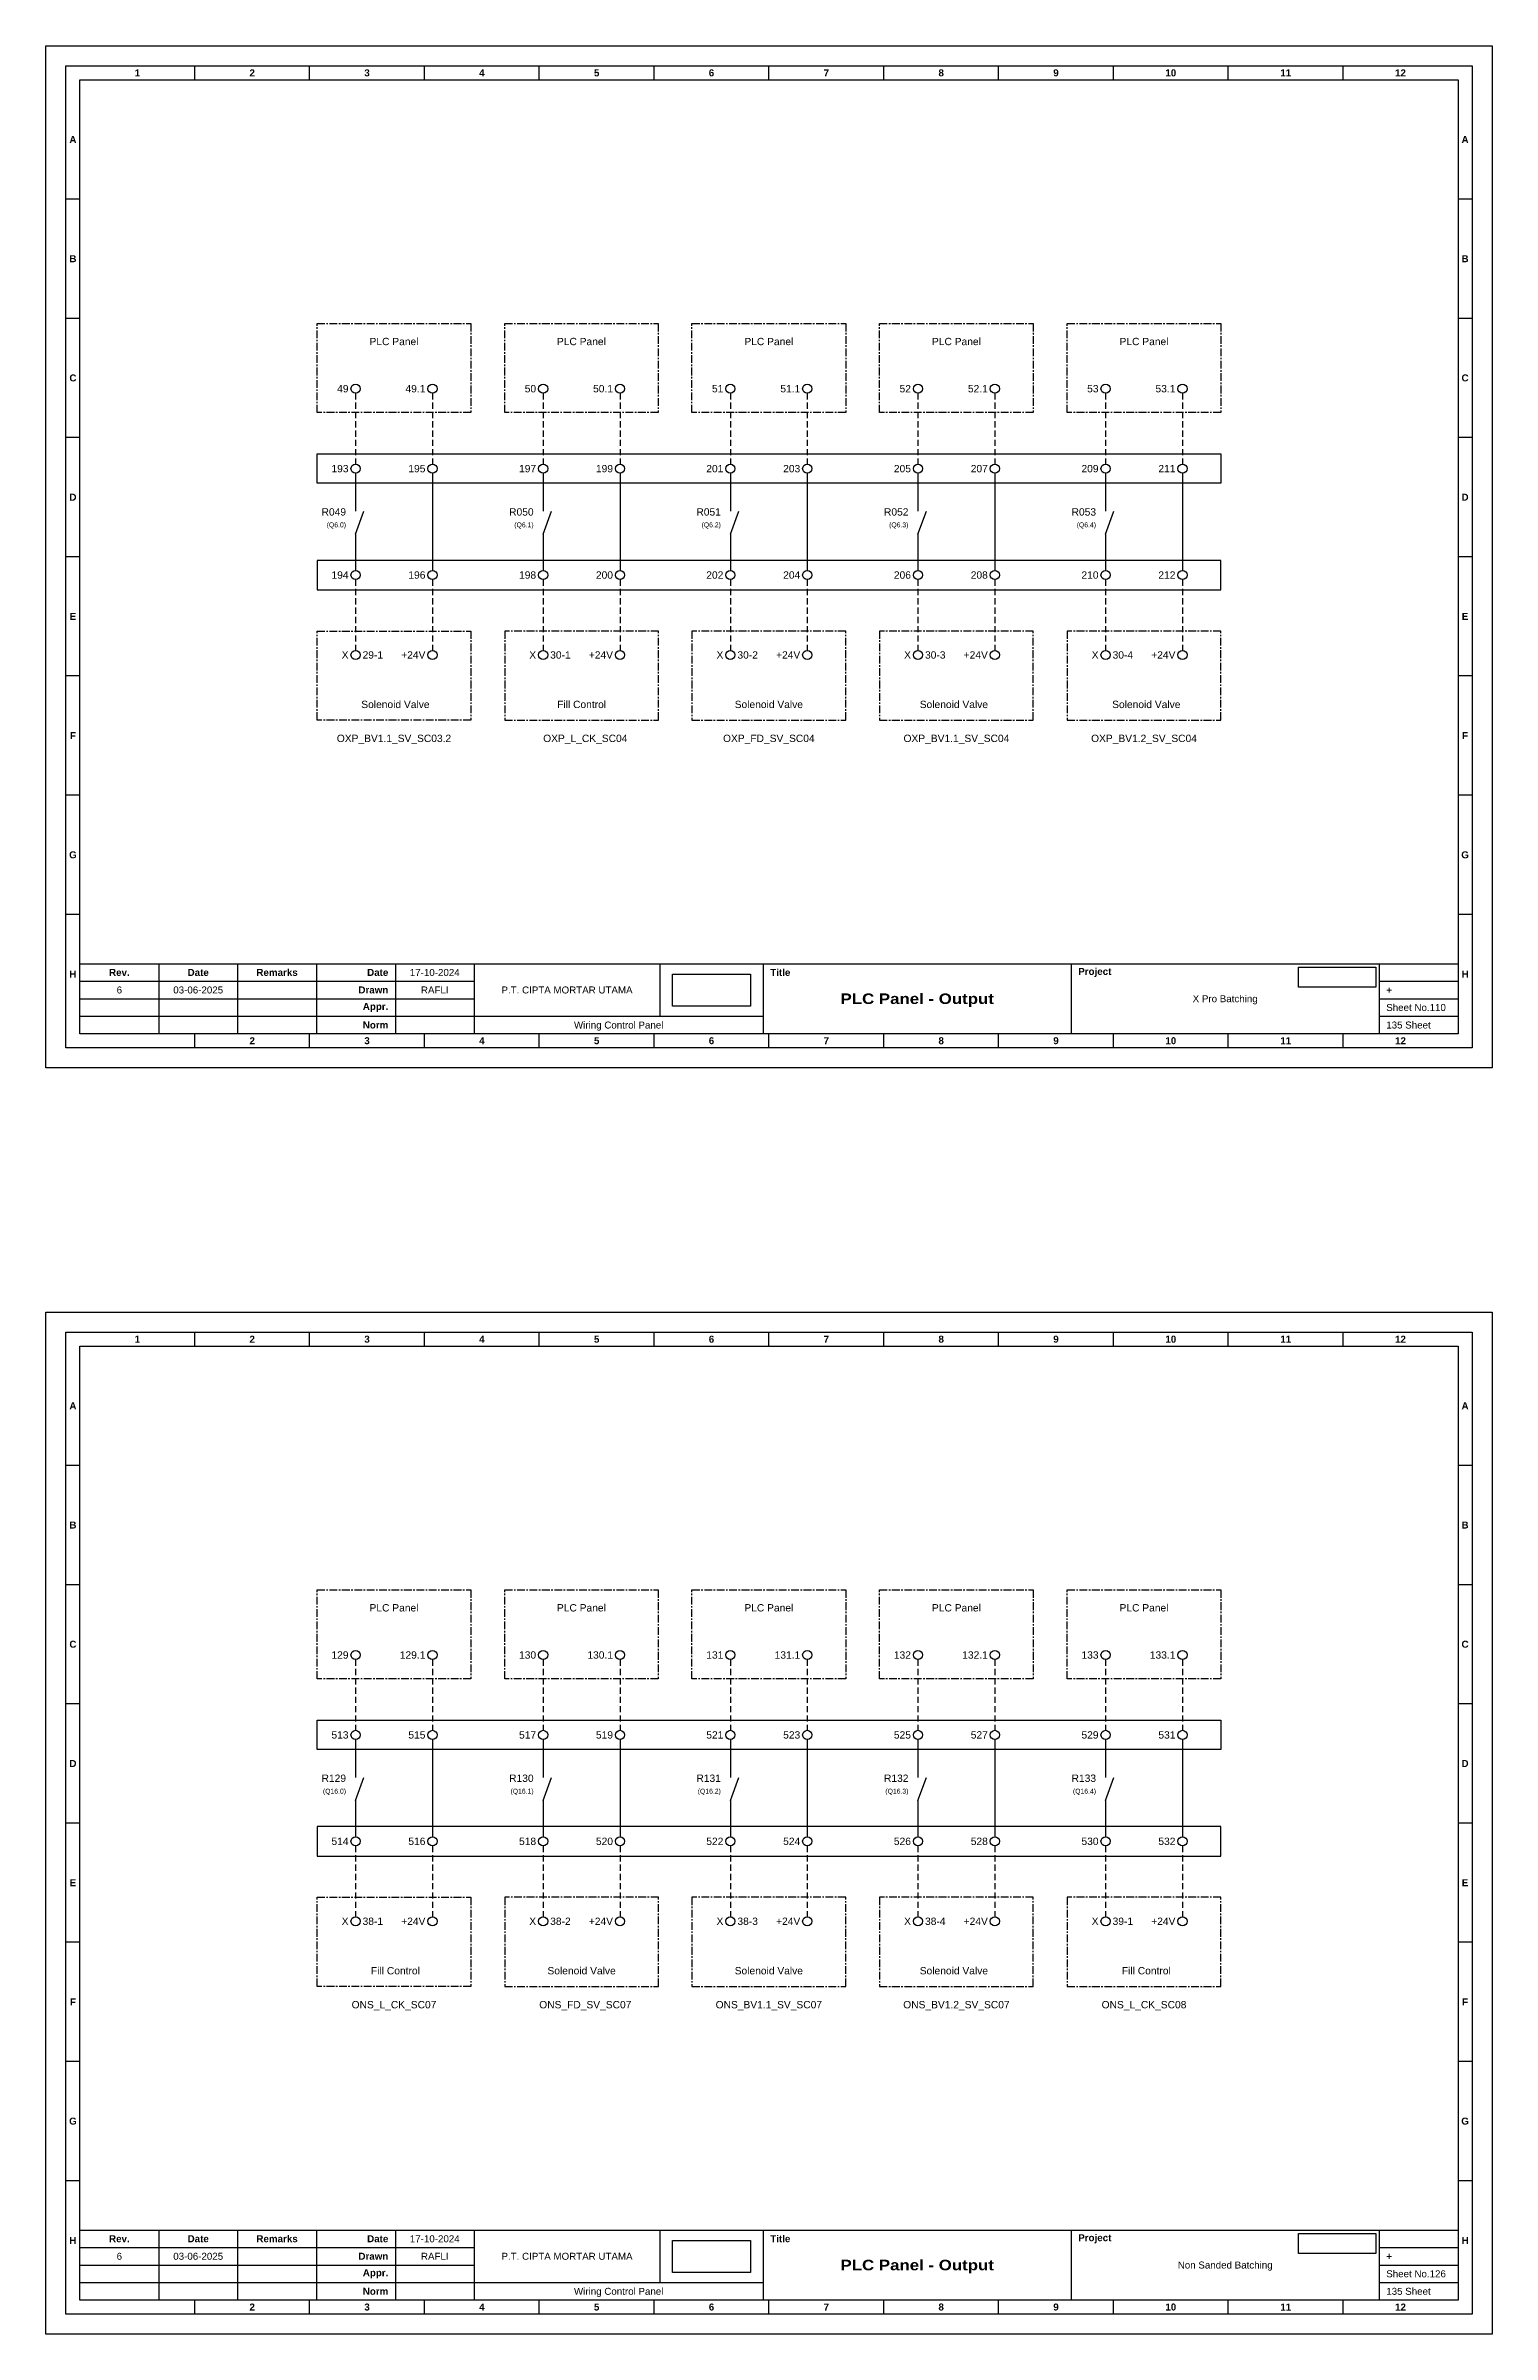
# Model space of a CAD drawing. Header units: millimetres. Extents: x 7759 to 13246, y 5489 to 6217.
# Drawn here: x 7758.7 to 8054.8, y 5488.6 to 5957.2 of the extents above; entities that cross this region are included whole.
import ezdxf
from ezdxf.enums import TextEntityAlignment as Align

# ---------------------------------------------------------------- set-up
doc = ezdxf.new("R2010")
doc.units = ezdxf.units.MM
doc.linetypes.add('CENTER', pattern=[50.8, 31.75, -6.35, 6.35, -6.35])
doc.linetypes.add('HIDDEN', pattern=[9.525, 6.35, -3.175])
doc.styles.add('Bold', font='ariblk.ttf', dxfattribs={"height": 25.4})
doc.styles.get("Standard").update_dxf_attribs({"font": 'arial.ttf'})
picture_1 = doc.add_image_def('image1.png', size_in_pixel=(2048, 847))
picture_2 = doc.add_image_def('image2.png', size_in_pixel=(2092, 542))

# ---------------------------------------------------------------- blocks, each defined once
blk = doc.blocks.new('KOP MU PROJECT')
at = {"color": 6, "ltscale": 50}
for p, q in [((27.74, 184.05), (27.74, 186.66)), ((49.13, 184.05), (49.13, 186.66)), ((70.51, 184.05), (70.51, 186.66)), ((91.89, 184.05), (91.89, 186.66)), ((113.27, 184.05), (113.27, 186.66)), ((134.66, 184.05), (134.66, 186.66)), ((156.04, 184.05), (156.04, 186.66)), ((177.42, 184.05), (177.42, 186.66)), ((198.8, 184.05), (198.8, 186.66)), ((220.19, 184.05), (220.19, 186.66)), ((241.57, 184.05), (241.57, 186.66)), ((6.36, 161.84), (3.75, 161.84)), ((265.59, 161.84), (262.98, 161.84)), ((6.36, 139.63), (3.75, 139.63)), ((265.59, 139.63), (262.98, 139.63)), ((6.36, 117.42), (3.75, 117.42)), ((265.59, 117.42), (262.98, 117.42)), ((6.36, 95.22), (3.75, 95.22)), ((265.59, 95.22), (262.98, 95.22)), ((6.36, 73.01), (3.75, 73.01)), ((265.59, 73.01), (262.98, 73.01)), ((6.36, 50.8), (3.75, 50.8)), ((265.59, 50.8), (262.98, 50.8)), ((6.36, 28.59), (3.75, 28.59)), ((265.59, 28.59), (262.98, 28.59)), ((27.74, 3.75), (27.74, 6.36)), ((49.13, 3.75), (49.13, 6.36)), ((70.51, 3.75), (70.51, 6.36)), ((91.89, 3.75), (91.89, 6.36)), ((113.27, 3.75), (113.27, 6.36)), ((134.66, 3.75), (134.66, 6.36)), ((156.04, 3.75), (156.04, 6.36)), ((177.42, 3.75), (177.42, 6.36)), ((198.8, 3.75), (198.8, 6.36)), ((220.19, 3.75), (220.19, 6.36)), ((241.57, 3.75), (241.57, 6.36))]:
    blk.add_line(p, q, dxfattribs=at)
at = {"ltscale": 50}
for p, q in [((6.36, 19.41), (262.98, 19.41)), ((21.04, 19.41), (21.04, 6.36)), ((35.72, 19.41), (35.72, 6.36)), ((50.41, 19.41), (50.41, 6.36)), ((65.09, 19.41), (65.09, 6.36)), ((79.77, 19.41), (79.77, 6.36)), ((114.35, 19.41), (114.35, 9.62)), ((133.6, 19.41), (133.6, 6.36)), ((190.95, 19.41), (190.95, 6.36)), ((248.3, 19.41), (248.3, 6.36)), ((6.36, 16.15), (79.77, 16.15)), ((6.36, 12.89), (79.77, 12.89)), ((248.3, 16.15), (262.98, 16.15)), ((248.3, 12.89), (262.98, 12.89)), ((6.36, 9.62), (133.6, 9.62)), ((248.3, 9.62), (262.98, 9.62))]:
    blk.add_line(p, q, dxfattribs=at)
at = {"color": 1, "ltscale": 50}
blk.add_lwpolyline([(269.34, 0), (0, 0), (0, 190.41), (269.34, 190.41)], close=True, dxfattribs=at)
at = {"color": 6, "ltscale": 50}
for points in [[(265.59, 3.75), (3.75, 3.75), (3.75, 186.66), (265.59, 186.66)], [(262.98, 6.36), (6.36, 6.36), (6.36, 184.05), (262.98, 184.05)]]:
    blk.add_lwpolyline(points, close=True, dxfattribs=at)
at = {"ltscale": 50, "char_height": 1.305, "attachment_point": 4}
for s, width, heights, insert in [('\\pxqc;{\\fArial|b1|i0|c0|p34;1}', 21.3825, [2.51], (6.36, 185.36)), ('\\pxqc;{\\fArial|b1|i0|c0|p34;2}', 21.3825, [2.51], (27.74, 185.36)), ('\\pxqc;{\\fArial|b1|i0|c0|p34;3}', 21.3825, [2.51], (49.13, 185.36)), ('\\pxqc;{\\fArial|b1|i0|c0|p34;4}', 21.3825, [2.51], (70.51, 185.36)), ('\\pxqc;{\\fArial|b1|i0|c0|p34;5}', 21.3825, [2.51], (91.89, 185.36)), ('\\pxqc;{\\fArial|b1|i0|c0|p34;6}', 21.3825, [2.51], (113.27, 185.36)), ('\\pxqc;{\\fArial|b1|i0|c0|p34;7}', 21.3825, [2.51], (134.66, 185.36)), ('\\pxqc;{\\fArial|b1|i0|c0|p34;8}', 21.3825, [2.51], (156.04, 185.36)), ('\\pxqc;{\\fArial|b1|i0|c0|p34;9}', 21.3825, [2.51], (177.42, 185.36)), ('\\pxqc;{\\fArial|b1|i0|c0|p34;10}', 21.3825, [2.51], (198.8, 185.36)), ('\\pxqc;{\\fArial|b1|i0|c0|p34;11}', 21.3825, [2.51], (220.19, 185.36)), ('\\pxqc;{\\fArial|b1|i0|c0|p34;12}', 21.3825, [2.51], (241.57, 185.36)), ('\\pxqc;{\\fArial|b1|i0|c0|p34;A}', 2.61, [2.51], (3.75, 172.95)), ('\\pxqc;{\\fArial|b1|i0|c0|p34;A}', 2.61, [2.51], (262.98, 172.95)), ('\\pxqc;{\\fArial|b1|i0|c0|p34;B}', 2.61, [2.51], (3.75, 150.74)), ('\\pxqc;{\\fArial|b1|i0|c0|p34;B}', 2.61, [2.51], (262.98, 150.74)), ('\\pxqc;{\\fArial|b1|i0|c0|p34;C}', 2.61, [2.51], (3.75, 128.53)), ('\\pxqc;{\\fArial|b1|i0|c0|p34;C}', 2.61, [2.51], (262.98, 128.53)), ('\\pxqc;{\\fArial|b1|i0|c0|p34;D}', 2.61, [2.51], (3.75, 106.32)), ('\\pxqc;{\\fArial|b1|i0|c0|p34;D}', 2.61, [2.51], (262.98, 106.32)), ('\\pxqc;{\\fArial|b1|i0|c0|p34;E}', 2.61, [2.51], (3.75, 84.11)), ('\\pxqc;{\\fArial|b1|i0|c0|p34;E}', 2.61, [2.51], (262.98, 84.11)), ('\\pxqc;{\\fArial|b1|i0|c0|p34;F}', 2.61, [2.51], (3.75, 61.9)), ('\\pxqc;{\\fArial|b1|i0|c0|p34;F}', 2.61, [2.51], (262.98, 61.9)), ('\\pxqc;{\\fArial|b1|i0|c0|p34;G}', 2.61, [2.51], (3.75, 39.69)), ('\\pxqc;{\\fArial|b1|i0|c0|p34;G}', 2.61, [2.51], (262.98, 39.69)), ('\\pxqc;{\\fArial|b1|i0|c0|p34;H}', 2.61, [2.51], (3.75, 17.47)), ('\\pxqc;{\\fArial|b1|i0|c0|p34;Rev.}', 14.6811, [2.88], (6.36, 17.78)), ('\\pxqc;{\\fArial|b1|i0|c0|p34;Date}', 14.6811, [2.88], (21.04, 17.78)), ('\\pxqc;{\\fArial|b1|i0|c0|p34;Remarks}', 14.6811, [2.88], (35.72, 17.78)), ('\\pxqr;{\\fArial|b1|i0|c0|p34;Date}', 13.3761, [2.88], (50.41, 17.78)), ('\\pxql;{\\fArial|b1|i0|c0|p34;Title}', 50.2419, [2.88], (134.9, 17.78)), ('\\pxql;{\\fArial|b1|i0|c0|p34;Project}', 50.2419, [2.88], (192.25, 17.78)), ('\\pxqc;{\\fArial|b1|i0|c0|p34;H}', 2.61, [2.51], (262.98, 17.47)), ('\\pxqr;{\\fArial|b1|i0|c0|p34;Drawn}', 13.3761, [2.88], (50.41, 14.52)), ('\\pxql;{\\fArial|b1|i0|c0|p34;+}', 14.6811, [2.88], (249.61, 14.52)), ('\\pxqr;{\\fArial|b1|i0|c0|p34;Appr.}', 13.3761, [2.88], (50.41, 11.26)), ('\\pxqr;{\\fArial|b1|i0|c0|p34;Norm}', 13.3761, [2.88], (50.41, 7.99)), ('\\pxqc;{\\fArial|b1|i0|c0|p34;2}', 21.3825, [2.51], (27.74, 5.06)), ('\\pxqc;{\\fArial|b1|i0|c0|p34;3}', 21.3825, [2.51], (49.13, 5.06)), ('\\pxqc;{\\fArial|b1|i0|c0|p34;4}', 21.3825, [2.51], (70.51, 5.06)), ('\\pxqc;{\\fArial|b1|i0|c0|p34;5}', 21.3825, [2.51], (91.89, 5.06)), ('\\pxqc;{\\fArial|b1|i0|c0|p34;6}', 21.3825, [2.51], (113.27, 5.06)), ('\\pxqc;{\\fArial|b1|i0|c0|p34;7}', 21.3825, [2.51], (134.66, 5.06)), ('\\pxqc;{\\fArial|b1|i0|c0|p34;8}', 21.3825, [2.51], (156.04, 5.06)), ('\\pxqc;{\\fArial|b1|i0|c0|p34;9}', 21.3825, [2.51], (177.42, 5.06)), ('\\pxqc;{\\fArial|b1|i0|c0|p34;10}', 21.3825, [2.51], (198.8, 5.06)), ('\\pxqc;{\\fArial|b1|i0|c0|p34;11}', 21.3825, [2.51], (220.19, 5.06)), ('\\pxqc;{\\fArial|b1|i0|c0|p34;12}', 21.3825, [2.51], (241.57, 5.06))]:
    blk.add_mtext_dynamic_manual_height_columns(s, width=width, gutter_width=0.0326, heights=heights, dxfattribs=dict(at, insert=insert))
at = {"ltscale": 50}
for tag, p in [('DATECREATED', (72.43, 17.78)), ('REV', (13.7, 14.52)), ('REVDATE', (28.38, 14.52)), ('REMARKS', (43.06, 14.52)), ('DRAWN', (72.43, 14.52)), ('COMPANY', (97.06, 14.52)), ('PROJECT', (219.62, 12.89)), ('NORM', (72.43, 7.99)), ('APPR', (72.43, 11.26)), ('DRAWINGCATEGORY', (106.68, 7.99)), ('DESCRIPTION', (162.27, 10.03))]:
    blk.add_attdef(tag, text='', height=1.3, dxfattribs=at).set_placement(p, align=Align.MIDDLE_CENTER)
at = {"ltscale": 50, "style": 'Bold'}
blk.add_attdef('TITLE', text='', height=1.96, dxfattribs=at).set_placement((162.27, 12.89), align=Align.MIDDLE_CENTER)
at = {"ltscale": 50}
for tag, p in [('TOTALSHEET', (249.61, 7.99)), ('SHEETNUMBER', (249.61, 11.26))]:
    blk.add_attdef(tag, text='', height=1.3, dxfattribs=at).set_placement(p, align=Align.MIDDLE_LEFT)
image = blk.add_image(picture_1, insert=(116.72, 11.48), size_in_units=(14.5, 6), dxfattribs=at)
image.dxf.flags = 15
image = blk.add_image(picture_2, insert=(233.29, 15.04), size_in_units=(14.36, 3.72), dxfattribs=at)
image.dxf.flags = 15

msp = doc.modelspace()

# ---------------------------------------------------------------- linework, layer by layer
at = {"linetype": 'HIDDEN', "ltscale": 0.2}
for p, q in [((7822.12, 5886.04), (7822.12, 5871.55)), ((7837.86, 5886.04), (7837.86, 5871.55)), ((7860.52, 5886.04), (7860.52, 5871.55)), ((7876.26, 5886.04), (7876.26, 5871.55)), ((7898.85, 5886.04), (7898.85, 5871.55)), ((7914.58, 5886.04), (7914.58, 5871.55)), ((7937.25, 5886.04), (7937.25, 5871.55)), ((7952.98, 5886.04), (7952.98, 5871.55)), ((7975.65, 5886.04), (7975.65, 5871.55)), ((7991.39, 5886.04), (7991.39, 5871.55)), ((7822.12, 5847.88), (7822.12, 5833.39)), ((7837.86, 5847.88), (7837.86, 5833.39)), ((7860.52, 5847.88), (7860.52, 5833.39)), ((7876.26, 5847.88), (7876.26, 5833.39)), ((7898.85, 5847.88), (7898.85, 5833.39)), ((7914.58, 5847.88), (7914.58, 5833.39)), ((7937.25, 5847.88), (7937.25, 5833.39)), ((7952.98, 5847.88), (7952.98, 5833.39)), ((7975.65, 5847.88), (7975.65, 5833.39)), ((7991.39, 5847.88), (7991.39, 5833.39)), ((7822.12, 5626.72), (7822.12, 5612.22)), ((7837.86, 5626.72), (7837.86, 5612.22)), ((7860.52, 5626.72), (7860.52, 5612.22)), ((7876.26, 5626.72), (7876.26, 5612.22)), ((7898.85, 5626.72), (7898.85, 5612.22)), ((7914.58, 5626.72), (7914.58, 5612.22)), ((7937.25, 5626.72), (7937.25, 5612.22)), ((7952.98, 5626.72), (7952.98, 5612.22)), ((7975.65, 5626.72), (7975.65, 5612.22)), ((7991.39, 5626.72), (7991.39, 5612.22)), ((7822.12, 5588.56), (7822.12, 5574.06)), ((7837.86, 5588.56), (7837.86, 5574.06)), ((7860.52, 5588.56), (7860.52, 5574.06)), ((7876.26, 5588.56), (7876.26, 5574.06)), ((7898.85, 5588.56), (7898.85, 5574.06)), ((7914.58, 5588.56), (7914.58, 5574.06)), ((7937.25, 5588.56), (7937.25, 5574.06)), ((7952.98, 5588.56), (7952.98, 5574.06)), ((7975.65, 5588.56), (7975.65, 5574.06)), ((7991.39, 5588.56), (7991.39, 5574.06))]:
    msp.add_line(p, q, dxfattribs=at)
at = {"ltscale": 0.2}
for p, q in [((7822.12, 5869.67), (7822.12, 5861.91)), ((7837.86, 5869.67), (7837.86, 5849.76)), ((7860.52, 5869.67), (7860.52, 5861.91)), ((7876.26, 5869.67), (7876.26, 5849.76)), ((7898.85, 5869.67), (7898.85, 5861.91)), ((7914.58, 5869.67), (7914.58, 5849.76)), ((7937.25, 5869.67), (7937.25, 5861.91)), ((7952.98, 5869.67), (7952.98, 5849.76)), ((7975.65, 5869.67), (7975.65, 5861.91)), ((7991.39, 5869.67), (7991.39, 5849.76)), ((7822.12, 5857.21), (7823.83, 5861.91)), ((7860.52, 5857.21), (7862.23, 5861.91)), ((7898.85, 5857.21), (7900.56, 5861.91)), ((7937.25, 5857.21), (7938.96, 5861.91)), ((7975.65, 5857.21), (7977.36, 5861.91)), ((7822.12, 5857.21), (7822.12, 5849.76)), ((7860.52, 5857.21), (7860.52, 5849.76)), ((7898.85, 5857.21), (7898.85, 5849.76)), ((7937.25, 5857.21), (7937.25, 5849.76)), ((7975.65, 5857.21), (7975.65, 5849.76)), ((7822.12, 5610.35), (7822.12, 5602.59)), ((7837.86, 5610.35), (7837.86, 5590.43)), ((7860.52, 5610.35), (7860.52, 5602.59)), ((7876.26, 5610.35), (7876.26, 5590.43)), ((7898.85, 5610.35), (7898.85, 5602.59)), ((7914.58, 5610.35), (7914.58, 5590.43)), ((7937.25, 5610.35), (7937.25, 5602.59)), ((7952.98, 5610.35), (7952.98, 5590.43)), ((7975.65, 5610.35), (7975.65, 5602.59)), ((7991.39, 5610.35), (7991.39, 5590.43)), ((7822.12, 5597.89), (7823.83, 5602.59)), ((7860.52, 5597.89), (7862.23, 5602.59)), ((7898.85, 5597.89), (7900.56, 5602.59)), ((7937.25, 5597.89), (7938.96, 5602.59)), ((7975.65, 5597.89), (7977.36, 5602.59)), ((7822.12, 5597.89), (7822.12, 5590.43)), ((7860.52, 5597.89), (7860.52, 5590.43)), ((7898.85, 5597.89), (7898.85, 5590.43)), ((7937.25, 5597.89), (7937.25, 5590.43)), ((7975.65, 5597.89), (7975.65, 5590.43))]:
    msp.add_line(p, q, dxfattribs=at)
at = {"linetype": 'CENTER', "ltscale": 0.05}
for points in [[(7814.25, 5900.3), (7845.72, 5900.3), (7845.72, 5882.08), (7814.25, 5882.08)], [(7852.65, 5900.3), (7884.05, 5900.3), (7884.05, 5882.08), (7852.65, 5882.08)], [(7890.98, 5900.3), (7922.45, 5900.3), (7922.45, 5882.08), (7890.98, 5882.08)], [(7929.38, 5900.3), (7960.85, 5900.3), (7960.85, 5882.08), (7929.38, 5882.08)], [(7967.78, 5900.3), (7999.25, 5900.3), (7999.25, 5882.08), (7967.78, 5882.08)], [(7814.25, 5837.35), (7845.72, 5837.35), (7845.72, 5819.12), (7814.25, 5819.12)], [(7852.65, 5819.12), (7884.12, 5819.12), (7884.12, 5837.35), (7852.65, 5837.35)], [(7890.98, 5819.12), (7922.45, 5819.12), (7922.45, 5837.35), (7890.98, 5837.35)], [(7929.38, 5819.12), (7960.85, 5819.12), (7960.85, 5837.35), (7929.38, 5837.35)], [(7967.78, 5819.12), (7999.25, 5819.12), (7999.25, 5837.35), (7967.78, 5837.35)], [(7814.25, 5640.98), (7845.72, 5640.98), (7845.72, 5622.76), (7814.25, 5622.76)], [(7852.65, 5640.98), (7884.05, 5640.98), (7884.05, 5622.76), (7852.65, 5622.76)], [(7890.98, 5640.98), (7922.45, 5640.98), (7922.45, 5622.76), (7890.98, 5622.76)], [(7929.38, 5640.98), (7960.85, 5640.98), (7960.85, 5622.76), (7929.38, 5622.76)], [(7967.78, 5640.98), (7999.25, 5640.98), (7999.25, 5622.76), (7967.78, 5622.76)], [(7814.25, 5578.03), (7845.72, 5578.03), (7845.72, 5559.8), (7814.25, 5559.8)], [(7852.65, 5559.8), (7884.12, 5559.8), (7884.12, 5578.03), (7852.65, 5578.03)], [(7890.98, 5559.8), (7922.45, 5559.8), (7922.45, 5578.03), (7890.98, 5578.03)], [(7929.38, 5559.8), (7960.85, 5559.8), (7960.85, 5578.03), (7929.38, 5578.03)], [(7967.78, 5559.8), (7999.25, 5559.8), (7999.25, 5578.03), (7967.78, 5578.03)]]:
    msp.add_lwpolyline(points, close=True, dxfattribs=at)
at = {"ltscale": 0.05}
for points in [[(7814.25, 5873.61), (7999.25, 5873.61), (7999.25, 5867.6), (7814.25, 5867.6)], [(7814.25, 5845.81), (7999.25, 5845.81), (7999.25, 5851.82), (7814.25, 5851.82)], [(7814.25, 5614.29), (7999.25, 5614.29), (7999.25, 5608.28), (7814.25, 5608.28)], [(7814.25, 5586.49), (7999.25, 5586.49), (7999.25, 5592.5), (7814.25, 5592.5)]]:
    msp.add_lwpolyline(points, close=True, dxfattribs=at)
for centre in [(7822.12, 5886.98), (7837.86, 5886.98), (7860.52, 5886.98), (7876.26, 5886.98), (7898.85, 5886.98), (7914.58, 5886.98), (7937.25, 5886.98), (7952.98, 5886.98), (7975.65, 5886.98), (7991.39, 5886.98), (7822.12, 5870.61), (7837.86, 5870.61), (7860.52, 5870.61), (7876.26, 5870.61), (7898.85, 5870.61), (7914.58, 5870.61), (7937.25, 5870.61), (7952.98, 5870.61), (7975.65, 5870.61), (7991.39, 5870.61), (7822.12, 5848.82), (7837.86, 5848.82), (7860.52, 5848.82), (7876.26, 5848.82), (7898.85, 5848.82), (7914.58, 5848.82), (7937.25, 5848.82), (7952.98, 5848.82), (7975.65, 5848.82), (7991.39, 5848.82), (7822.12, 5832.45), (7837.86, 5832.45), (7860.52, 5832.45), (7876.26, 5832.45), (7898.85, 5832.45), (7914.58, 5832.45), (7937.25, 5832.45), (7952.98, 5832.45), (7975.65, 5832.45), (7991.39, 5832.45), (7822.12, 5627.66), (7837.86, 5627.66), (7860.52, 5627.66), (7876.26, 5627.66), (7898.85, 5627.66), (7914.58, 5627.66), (7937.25, 5627.66), (7952.98, 5627.66), (7975.65, 5627.66), (7991.39, 5627.66), (7822.12, 5611.29), (7837.86, 5611.29), (7860.52, 5611.29), (7876.26, 5611.29), (7898.85, 5611.29), (7914.58, 5611.29), (7937.25, 5611.29), (7952.98, 5611.29), (7975.65, 5611.29), (7991.39, 5611.29), (7822.12, 5589.5), (7837.86, 5589.5), (7860.52, 5589.5), (7876.26, 5589.5), (7898.85, 5589.5), (7914.58, 5589.5), (7937.25, 5589.5), (7952.98, 5589.5), (7975.65, 5589.5), (7991.39, 5589.5), (7822.12, 5573.13), (7837.86, 5573.13), (7860.52, 5573.13), (7876.26, 5573.13), (7898.85, 5573.13), (7914.58, 5573.13), (7937.25, 5573.13), (7952.98, 5573.13), (7975.65, 5573.13), (7991.39, 5573.13)]:
    msp.add_circle(centre, 0.938)

# ---------------------------------------------------------------- block references
at = {"xscale": 1.099296583304004, "yscale": 1.099296583304004, "zscale": 1.099296583304004}
for p, values in [((7758.71, 5747.88), {'TITLE': 'PLC Panel - Output', 'PROJECT': 'X Pro Batching', 'COMPANY': 'P.T. CIPTA MORTAR UTAMA', 'DRAWINGCATEGORY': 'Wiring Control Panel', 'DRAWN': 'RAFLI', 'DATECREATED': '17-10-2024', 'REVDATE': '03-06-2025', 'REV': '6', 'SHEETNUMBER': 'Sheet No.110', 'TOTALSHEET': '135 Sheet'}), ((7758.71, 5488.56), {'TITLE': 'PLC Panel - Output', 'PROJECT': 'Non Sanded Batching', 'COMPANY': 'P.T. CIPTA MORTAR UTAMA', 'DRAWINGCATEGORY': 'Wiring Control Panel', 'DRAWN': 'RAFLI', 'DATECREATED': '17-10-2024', 'REVDATE': '03-06-2025', 'REV': '6', 'SHEETNUMBER': 'Sheet No.126', 'TOTALSHEET': '135 Sheet'})]:
    msp.add_blockref('KOP MU PROJECT', p, dxfattribs=at).add_auto_attribs(values)

# ---------------------------------------------------------------- texts
for s, p in [('PLC Panel', (7829.99, 5897.39)), ('PLC Panel', (7868.35, 5897.39)), ('PLC Panel', (7906.72, 5897.39)), ('PLC Panel', (7945.12, 5897.39)), ('PLC Panel', (7983.52, 5897.39)), ('OXP_BV1.1_SV_SC03.2', (7829.99, 5816.12)), ('OXP_L_CK_SC04', (7869.15, 5816.12)), ('OXP_FD_SV_SC04', (7906.72, 5816.12)), ('OXP_BV1.1_SV_SC04', (7945.12, 5816.12)), ('OXP_BV1.2_SV_SC04', (7983.52, 5816.12)), ('PLC Panel', (7829.99, 5638.07)), ('PLC Panel', (7868.35, 5638.07)), ('PLC Panel', (7906.72, 5638.07)), ('PLC Panel', (7945.12, 5638.07)), ('PLC Panel', (7983.52, 5638.07)), ('ONS_L_CK_SC07', (7829.99, 5556.8)), ('ONS_FD_SV_SC07', (7869.15, 5556.8)), ('ONS_BV1.1_SV_SC07', (7906.72, 5556.8)), ('ONS_BV1.2_SV_SC07', (7945.12, 5556.8)), ('ONS_L_CK_SC08', (7983.52, 5556.8))]:
    msp.add_text(s, height=1.5).set_placement(p, align=Align.TOP_CENTER)
for s, height, p in [('49', 1.5, (7820.68, 5886.98)), ('49.1', 1.5, (7836.42, 5886.98)), ('50', 1.5, (7859.08, 5886.98)), ('50.1', 1.5, (7874.82, 5886.98)), ('51', 1.5, (7897.41, 5886.98)), ('51.1', 1.5, (7913.15, 5886.98)), ('52', 1.5, (7935.81, 5886.98)), ('52.1', 1.5, (7951.55, 5886.98)), ('53', 1.5, (7974.21, 5886.98)), ('53.1', 1.5, (7989.95, 5886.98)), ('193', 1.5, (7820.68, 5870.61)), ('195', 1.5, (7836.42, 5870.61)), ('197', 1.5, (7859.08, 5870.61)), ('199', 1.5, (7874.82, 5870.61)), ('201', 1.5, (7897.41, 5870.61)), ('203', 1.5, (7913.15, 5870.61)), ('205', 1.5, (7935.81, 5870.61)), ('207', 1.5, (7951.55, 5870.61)), ('209', 1.5, (7974.21, 5870.61)), ('211', 1.5, (7989.95, 5870.61)), ('R049', 1.5, (7820.17, 5861.74)), ('(Q6.0)', 1, (7820.17, 5859.09)), ('R050', 1.5, (7858.57, 5861.74)), ('(Q6.1)', 1, (7858.57, 5859.09)), ('R051', 1.5, (7896.9, 5861.74)), ('(Q6.2)', 1, (7896.9, 5859.09)), ('R052', 1.5, (7935.3, 5861.74)), ('(Q6.3)', 1, (7935.3, 5859.09)), ('R053', 1.5, (7973.7, 5861.74)), ('(Q6.4)', 1, (7973.7, 5859.09)), ('194', 1.5, (7820.68, 5848.82)), ('196', 1.5, (7836.42, 5848.82)), ('198', 1.5, (7859.08, 5848.82)), ('200', 1.5, (7874.82, 5848.82)), ('202', 1.5, (7897.41, 5848.82)), ('204', 1.5, (7913.15, 5848.82)), ('206', 1.5, (7935.81, 5848.82)), ('208', 1.5, (7951.55, 5848.82)), ('210', 1.5, (7974.21, 5848.82)), ('212', 1.5, (7989.95, 5848.82)), ('X', 1.5, (7820.68, 5832.45)), ('+24V', 1.5, (7836.42, 5832.45)), ('X', 1.5, (7859.08, 5832.45)), ('+24V', 1.5, (7874.82, 5832.45)), ('X', 1.5, (7897.41, 5832.45)), ('+24V', 1.5, (7913.15, 5832.45)), ('X', 1.5, (7935.81, 5832.45)), ('+24V', 1.5, (7951.55, 5832.45)), ('X', 1.5, (7974.21, 5832.45)), ('+24V', 1.5, (7989.95, 5832.45)), ('129', 1.5, (7820.68, 5627.66)), ('129.1', 1.5, (7836.42, 5627.66)), ('130', 1.5, (7859.08, 5627.66)), ('130.1', 1.5, (7874.82, 5627.66)), ('131', 1.5, (7897.41, 5627.66)), ('131.1', 1.5, (7913.15, 5627.66)), ('132', 1.5, (7935.81, 5627.66)), ('132.1', 1.5, (7951.55, 5627.66)), ('133', 1.5, (7974.21, 5627.66)), ('133.1', 1.5, (7989.95, 5627.66)), ('513', 1.5, (7820.68, 5611.29)), ('515', 1.5, (7836.42, 5611.29)), ('517', 1.5, (7859.08, 5611.29)), ('519', 1.5, (7874.82, 5611.29)), ('521', 1.5, (7897.41, 5611.29)), ('523', 1.5, (7913.15, 5611.29)), ('525', 1.5, (7935.81, 5611.29)), ('527', 1.5, (7951.55, 5611.29)), ('529', 1.5, (7974.21, 5611.29)), ('531', 1.5, (7989.95, 5611.29)), ('R129', 1.5, (7820.17, 5602.42)), ('(Q16.0)', 1, (7820.17, 5599.77)), ('R130', 1.5, (7858.57, 5602.42)), ('(Q16.1)', 1, (7858.57, 5599.77)), ('R131', 1.5, (7896.9, 5602.42)), ('(Q16.2)', 1, (7896.9, 5599.77)), ('R132', 1.5, (7935.3, 5602.42)), ('(Q16.3)', 1, (7935.3, 5599.77)), ('R133', 1.5, (7973.7, 5602.42)), ('(Q16.4)', 1, (7973.7, 5599.77)), ('514', 1.5, (7820.68, 5589.5)), ('516', 1.5, (7836.42, 5589.5)), ('518', 1.5, (7859.08, 5589.5)), ('520', 1.5, (7874.82, 5589.5)), ('522', 1.5, (7897.41, 5589.5)), ('524', 1.5, (7913.15, 5589.5)), ('526', 1.5, (7935.81, 5589.5)), ('528', 1.5, (7951.55, 5589.5)), ('530', 1.5, (7974.21, 5589.5)), ('532', 1.5, (7989.95, 5589.5)), ('X', 1.5, (7820.68, 5573.13)), ('+24V', 1.5, (7836.42, 5573.13)), ('X', 1.5, (7859.08, 5573.13)), ('+24V', 1.5, (7874.82, 5573.13)), ('X', 1.5, (7897.41, 5573.13)), ('+24V', 1.5, (7913.15, 5573.13)), ('X', 1.5, (7935.81, 5573.13)), ('+24V', 1.5, (7951.55, 5573.13)), ('X', 1.5, (7974.21, 5573.13)), ('+24V', 1.5, (7989.95, 5573.13))]:
    msp.add_text(s, height=height).set_placement(p, align=Align.MIDDLE_RIGHT)
for s, p in [('29-1', (7823.56, 5832.45)), ('30-1', (7861.96, 5832.45)), ('30-2', (7900.29, 5832.45)), ('30-3', (7938.69, 5832.45)), ('30-4', (7977.09, 5832.45)), ('38-1', (7823.56, 5573.13)), ('38-2', (7861.96, 5573.13)), ('38-3', (7900.29, 5573.13)), ('38-4', (7938.69, 5573.13)), ('39-1', (7977.09, 5573.13))]:
    msp.add_text(s, height=1.5).set_placement(p, align=Align.MIDDLE_LEFT)
for s, p in [('Solenoid Valve', (7830.28, 5821.12)), ('Fill Control', (7868.39, 5821.12)), ('Solenoid Valve', (7906.72, 5821.12)), ('Solenoid Valve', (7944.6, 5821.12)), ('Solenoid Valve', (7983.99, 5821.12)), ('Fill Control', (7830.28, 5561.8)), ('Solenoid Valve', (7868.39, 5561.8)), ('Solenoid Valve', (7906.72, 5561.8)), ('Solenoid Valve', (7944.6, 5561.8)), ('Fill Control', (7983.99, 5561.8))]:
    msp.add_text(s, height=1.5).set_placement(p, align=Align.BOTTOM_CENTER)

doc.saveas('drawing.dxf')
